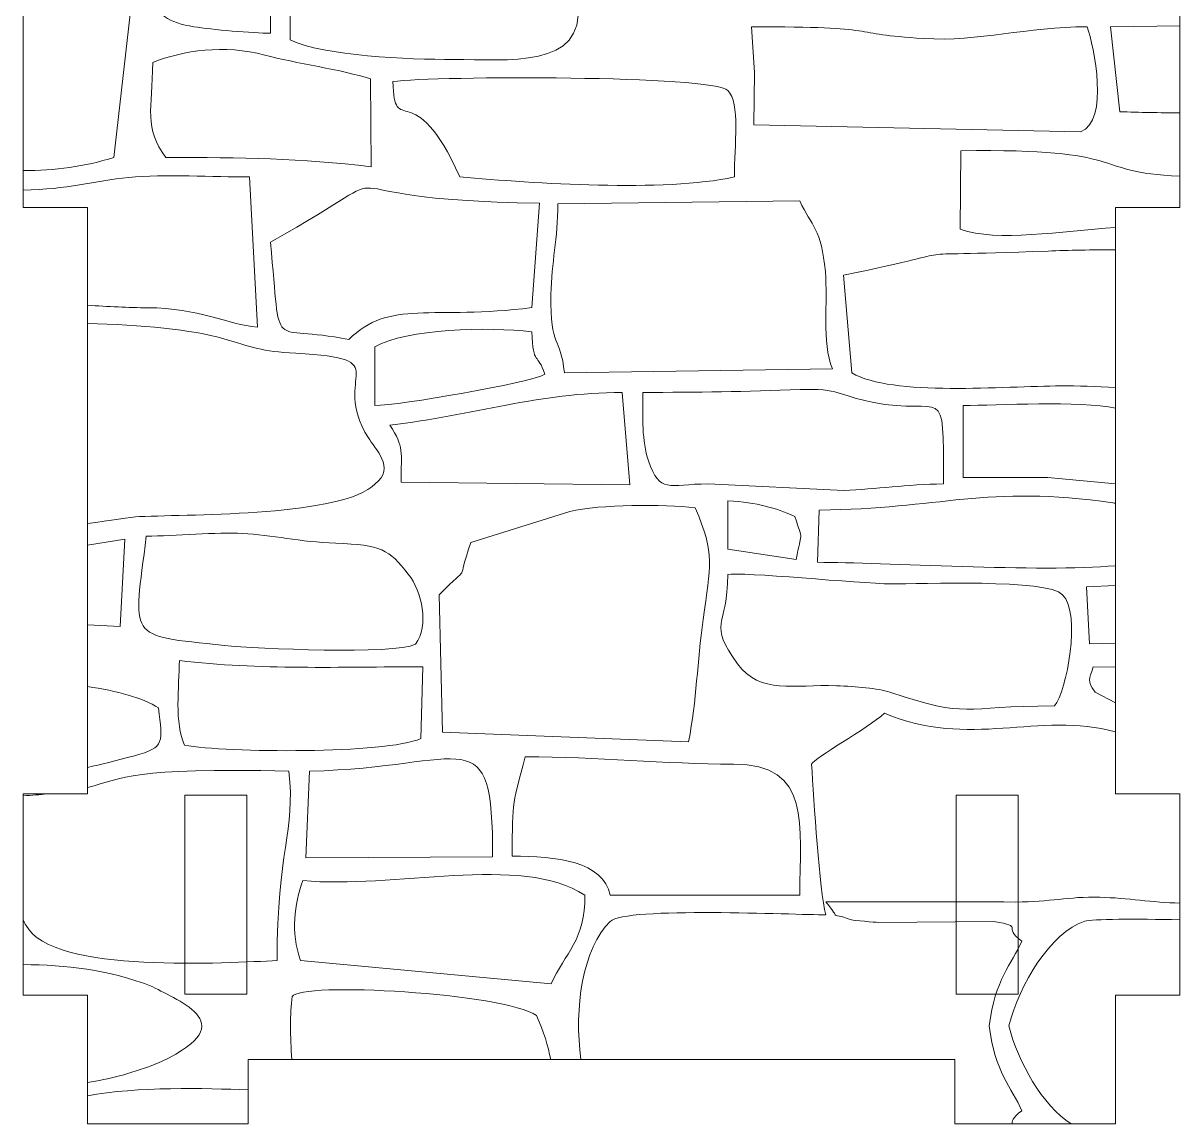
# Model space of a CAD drawing. Header units: millimetres. Extents: x 165 to 617, y -170 to 72.
# Drawn here: x 224.1 to 278.1, y -70 to -18.6 of the extents above; entities that cross this region are included whole.
import ezdxf

# ---------------------------------------------------------------- set-up
doc = ezdxf.new("R2010")
doc.units = ezdxf.units.MM
doc.header["$MEASUREMENT"] = 0
doc.layers.add('layer 1', color=7, linetype='Continuous')

msp = doc.modelspace()

# ---------------------------------------------------------------- linework, layer by layer
at = {"layer": 'layer 1', "color": 250, "lineweight": 9}
msp.add_open_spline([(227.0643, 24.9826), (227.0643, 24.9826), (227.0643, 17.9832), (227.0643, 17.9832), (227.0643, 17.9832), (227.0643, 17.9832), (224.0643, 17.9832), (224.0643, 17.9832), (224.0643, 17.9832), (224.0643, 17.9832), (224.0643, 8.5833), (224.0643, 8.5833), (224.0643, 8.5833), (224.0643, 8.5833), (227.0643, 8.5833), (227.0643, 8.5833), (227.0643, 8.5833), (227.0643, 8.5833), (227.0643, -17.8174), (227.0643, -17.8174), (227.0643, -17.8174), (227.0643, -17.8174), (224.0643, -17.8174), (224.0643, -17.8174), (224.0643, -17.8174), (224.0643, -17.8174), (224.0643, -27.2173), (224.0643, -27.2173), (224.0643, -27.2173), (224.0643, -27.2173), (227.0643, -27.2173), (227.0643, -27.2173), (227.0643, -27.2173), (227.0643, -27.2173), (227.0643, -54.6062), (227.0643, -54.6062), (227.0643, -54.6062), (227.0643, -54.6062), (224.0643, -54.6062), (224.0643, -54.6062), (224.0643, -54.6062), (224.0643, -54.6062), (224.0643, -64.0061), (224.0643, -64.0061), (224.0643, -64.0061), (224.0643, -64.0061), (227.0643, -64.0061), (227.0643, -64.0061), (227.0643, -64.0061), (227.0643, -64.0061), (227.0643, -70.0174), (227.0643, -70.0174), (227.0643, -70.0174), (227.0643, -70.0174), (234.5643, -70.0174), (234.5643, -70.0174), (234.5643, -70.0174), (234.5643, -70.0174), (234.5643, -67.0174), (234.5643, -67.0174), (234.5643, -67.0174), (234.5643, -67.0174), (267.5643, -67.0174), (267.5643, -67.0174), (267.5643, -67.0174), (267.5643, -67.0174), (267.5643, -70.0174), (267.5643, -70.0174), (267.5643, -70.0174), (267.5643, -70.0174), (275.0643, -70.0174), (275.0643, -70.0174), (275.0643, -70.0174), (275.0643, -70.0174), (275.0643, -64.0061), (275.0643, -64.0061), (275.0643, -64.0061), (275.0643, -64.0061), (278.0643, -64.0061), (278.0643, -64.0061), (278.0643, -64.0061), (278.0643, -64.0061), (278.0643, -54.6062), (278.0643, -54.6062), (278.0643, -54.6062), (278.0643, -54.6062), (275.0643, -54.6062), (275.0643, -54.6062), (275.0643, -54.6062), (275.0643, -54.6062), (275.0643, -27.2173), (275.0643, -27.2173), (275.0643, -27.2173), (275.0643, -27.2173), (278.0643, -27.2173), (278.0643, -27.2173), (278.0643, -27.2173), (278.0643, -27.2173), (278.0643, -17.8174), (278.0643, -17.8174), (278.0643, -17.8174), (278.0643, -17.8174), (275.0643, -17.8174), (275.0643, -17.8174), (275.0643, -17.8174), (275.0643, -17.8174), (275.0643, 8.5833), (275.0643, 8.5833), (275.0643, 8.5833), (275.0643, 8.5833), (278.0643, 8.5833), (278.0643, 8.5833), (278.0643, 8.5833), (278.0643, 8.5833), (278.0643, 17.9832), (278.0643, 17.9832), (278.0643, 17.9832), (278.0643, 17.9832), (275.0643, 17.9832), (275.0643, 17.9832), (275.0643, 17.9832), (275.0643, 17.9832), (275.0643, 24.9826), (275.0643, 24.9826), (275.0643, 24.9826), (275.0643, 24.9826), (272.0642, 24.9826), (272.0642, 24.9826), (272.0642, 24.9826), (272.0642, 24.9826), (272.0642, 17.9826), (272.0642, 17.9826), (272.0642, 17.9826), (272.0642, 17.9826), (266.0642, 17.9826), (266.0642, 17.9826), (266.0642, 17.9826), (266.0642, 17.9826), (266.0642, 24.9826), (266.0642, 24.9826), (266.0642, 24.9826), (266.0642, 24.9826), (260.0642, 24.9826), (260.0642, 24.9826), (260.0642, 24.9826), (260.0642, 24.9826), (260.0642, 17.9826), (260.0642, 17.9826), (260.0642, 17.9826), (260.0642, 17.9826), (254.0642, 17.9826), (254.0642, 17.9826), (254.0642, 17.9826), (254.0642, 17.9826), (254.0642, 24.9826), (254.0642, 24.9826), (254.0642, 24.9826), (254.0642, 24.9826), (248.0642, 24.9826), (248.0642, 24.9826), (248.0642, 24.9826), (248.0642, 24.9826), (248.0642, 17.9826), (248.0642, 17.9826), (248.0642, 17.9826), (248.0642, 17.9826), (242.0642, 17.9826), (242.0642, 17.9826), (242.0642, 17.9826), (242.0642, 17.9826), (242.0642, 24.9826), (242.0642, 24.9826), (242.0642, 24.9826), (242.0642, 24.9826), (236.0642, 24.9826), (236.0642, 24.9826), (236.0642, 24.9826), (236.0642, 24.9826), (236.0642, 17.9826), (236.0642, 17.9826), (236.0642, 17.9826), (236.0642, 17.9826), (230.0642, 17.9826), (230.0642, 17.9826), (230.0642, 17.9826), (230.0642, 17.9826), (230.0642, 24.9826), (230.0642, 24.9826), (230.0642, 24.9826), (230.0642, 24.9826), (227.0643, 24.9826), (227.0643, 24.9826)], degree=3, knots=[0, 0, 0, 0, 0.0204082, 0.0204082, 0.0204082, 0.0204082, 0.0408163, 0.0408163, 0.0408163, 0.0408163, 0.0612245, 0.0612245, 0.0612245, 0.0612245, 0.0816327, 0.0816327, 0.0816327, 0.0816327, 0.1020408, 0.1020408, 0.1020408, 0.1020408, 0.122449, 0.122449, 0.122449, 0.122449, 0.1428571, 0.1428571, 0.1428571, 0.1428571, 0.1632653, 0.1632653, 0.1632653, 0.1632653, 0.1836735, 0.1836735, 0.1836735, 0.1836735, 0.2040816, 0.2040816, 0.2040816, 0.2040816, 0.2244898, 0.2244898, 0.2244898, 0.2244898, 0.244898, 0.244898, 0.244898, 0.244898, 0.2653061, 0.2653061, 0.2653061, 0.2653061, 0.2857143, 0.2857143, 0.2857143, 0.2857143, 0.3061224, 0.3061224, 0.3061224, 0.3061224, 0.3265306, 0.3265306, 0.3265306, 0.3265306, 0.3469388, 0.3469388, 0.3469388, 0.3469388, 0.3673469, 0.3673469, 0.3673469, 0.3673469, 0.3877551, 0.3877551, 0.3877551, 0.3877551, 0.4081633, 0.4081633, 0.4081633, 0.4081633, 0.4285714, 0.4285714, 0.4285714, 0.4285714, 0.4489796, 0.4489796, 0.4489796, 0.4489796, 0.4693878, 0.4693878, 0.4693878, 0.4693878, 0.4897959, 0.4897959, 0.4897959, 0.4897959, 0.5102041, 0.5102041, 0.5102041, 0.5102041, 0.5306122, 0.5306122, 0.5306122, 0.5306122, 0.5510204, 0.5510204, 0.5510204, 0.5510204, 0.5714286, 0.5714286, 0.5714286, 0.5714286, 0.5918367, 0.5918367, 0.5918367, 0.5918367, 0.6122449, 0.6122449, 0.6122449, 0.6122449, 0.6326531, 0.6326531, 0.6326531, 0.6326531, 0.6530612, 0.6530612, 0.6530612, 0.6530612, 0.6734694, 0.6734694, 0.6734694, 0.6734694, 0.6938776, 0.6938776, 0.6938776, 0.6938776, 0.7142857, 0.7142857, 0.7142857, 0.7142857, 0.7346939, 0.7346939, 0.7346939, 0.7346939, 0.755102, 0.755102, 0.755102, 0.755102, 0.7755102, 0.7755102, 0.7755102, 0.7755102, 0.7959184, 0.7959184, 0.7959184, 0.7959184, 0.8163265, 0.8163265, 0.8163265, 0.8163265, 0.8367347, 0.8367347, 0.8367347, 0.8367347, 0.8571429, 0.8571429, 0.8571429, 0.8571429, 0.877551, 0.877551, 0.877551, 0.877551, 0.8979592, 0.8979592, 0.8979592, 0.8979592, 0.9183673, 0.9183673, 0.9183673, 0.9183673, 0.9387755, 0.9387755, 0.9387755, 0.9387755, 0.9591837, 0.9591837, 0.9591837, 0.9591837, 1, 1, 1, 1], dxfattribs=at)
at = {"layer": 'layer 1', "color": 177, "lineweight": 9}
for points, knots in [([(236.5238, -16.3319), (236.5238, -16.3319), (236.5238, -19.3837), (236.5238, -19.3837), (236.5238, -19.3837), (238.1302, -20.143), (242.0319, -20.2984), (244.1517, -20.2992), (244.1517, -20.2992), (246.6419, -20.2999), (250.3138, -20.7422), (249.951, -17.716), (249.951, -17.716), (249.3018, -12.3051), (237.6979, -16.1222), (236.5238, -16.3319)], [0, 0, 0, 0, 0.2, 0.2, 0.2, 0.2, 0.4, 0.4, 0.4, 0.4, 0.6, 0.6, 0.6, 0.6, 1, 1, 1, 1]), ([(230.1217, -16.9821), (230.1184, -18.2568), (230.927, -18.5918), (232.0373, -18.7705), (232.0373, -18.7705), (232.8504, -18.9013), (234.7855, -19.0742), (235.6118, -19.0785), (235.6118, -19.0785), (235.6118, -19.0785), (235.6118, -16.6355), (235.6118, -16.6355), (235.6118, -16.6355), (235.6118, -16.6355), (230.1217, -16.9821), (230.1217, -16.9821)], [0, 0, 0, 0, 0.2, 0.2, 0.2, 0.2, 0.4, 0.4, 0.4, 0.4, 0.6, 0.6, 0.6, 0.6, 1, 1, 1, 1]), ([(224.0643, -25.4875), (225.527, -25.486), (226.9693, -25.3091), (228.2913, -24.8742), (228.2913, -24.8742), (228.2913, -24.8742), (229.2059, -16.9404), (229.2059, -16.9404), (229.2059, -16.9404), (228.554, -16.9404), (227.8296, -16.9009), (227.0643, -16.8398), (227.0643, -16.8398), (227.0643, -16.8398), (227.0643, -17.8174), (227.0643, -17.8174), (227.0643, -17.8174), (227.0643, -17.8174), (224.0643, -17.8174), (224.0643, -17.8174), (224.0643, -17.8174), (224.0643, -17.8174), (224.0643, -25.4875), (224.0643, -25.4875)], [0, 0, 0, 0, 0.1428571, 0.1428571, 0.1428571, 0.1428571, 0.2857143, 0.2857143, 0.2857143, 0.2857143, 0.4285714, 0.4285714, 0.4285714, 0.4285714, 0.5714286, 0.5714286, 0.5714286, 0.5714286, 0.7142857, 0.7142857, 0.7142857, 0.7142857, 1, 1, 1, 1]), ([(258.2076, -20.9054), (258.2076, -20.9054), (258.1811, -23.3491), (258.1811, -23.3491), (258.1811, -23.3491), (258.1811, -23.3491), (273.433, -23.6821), (273.433, -23.6821), (273.433, -23.6821), (274.7884, -23.1597), (274.0473, -19.6971), (273.7403, -18.7705), (273.7403, -18.7705), (270.9008, -18.7705), (268.724, -19.4828), (266.0892, -19.3213), (266.0892, -19.3213), (262.4717, -19.1002), (264.3322, -18.7705), (258.0722, -18.7705), (258.0722, -18.7705), (258.0722, -18.7705), (258.2076, -20.9054), (258.2076, -20.9054)], [0, 0, 0, 0, 0.1428571, 0.1428571, 0.1428571, 0.1428571, 0.2857143, 0.2857143, 0.2857143, 0.2857143, 0.4285714, 0.4285714, 0.4285714, 0.4285714, 0.5714286, 0.5714286, 0.5714286, 0.5714286, 0.7142857, 0.7142857, 0.7142857, 0.7142857, 1, 1, 1, 1]), ([(278.0643, -18.7357), (278.0643, -18.7357), (274.8305, -18.7828), (274.8305, -18.7828), (274.8305, -18.7828), (274.8305, -18.7828), (275.2624, -22.7389), (275.2624, -22.7389), (275.2624, -22.7389), (276.1836, -22.7707), (277.1266, -22.7948), (278.0643, -22.7872), (278.0643, -22.7872), (278.0643, -22.7872), (278.0643, -18.7357), (278.0643, -18.7357)], [0, 0, 0, 0, 0.2, 0.2, 0.2, 0.2, 0.4, 0.4, 0.4, 0.4, 0.6, 0.6, 0.6, 0.6, 1, 1, 1, 1]), ([(230.1184, -20.4403), (230.0864, -22.634), (229.688, -23.512), (230.7285, -24.8742), (230.7285, -24.8742), (234.2963, -24.8742), (237.0011, -24.9268), (240.318, -25.31), (240.318, -25.31), (240.318, -25.31), (240.2835, -21.2121), (240.2835, -21.2121), (240.2835, -21.2121), (238.9787, -20.7771), (236.7483, -20.4742), (235.3403, -20.0956), (235.3403, -20.0956), (233.4624, -19.5905), (231.5262, -19.8761), (230.1184, -20.4403)], [0, 0, 0, 0, 0.1666667, 0.1666667, 0.1666667, 0.1666667, 0.3333333, 0.3333333, 0.3333333, 0.3333333, 0.5, 0.5, 0.5, 0.5, 0.6666667, 0.6666667, 0.6666667, 0.6666667, 1, 1, 1, 1]), ([(244.4561, -25.7893), (247.9224, -26.0858), (253.9579, -26.5042), (257.2688, -25.7893), (257.2688, -25.7893), (257.2688, -24.3154), (257.5416, -22.3173), (256.9636, -21.7492), (256.9636, -21.7492), (256.2705, -21.037), (243.3011, -21.0585), (241.3304, -21.331), (241.3304, -21.331), (241.3813, -24.0607), (242.2705, -20.9282), (244.4561, -25.7893)], [0, 0, 0, 0, 0.2, 0.2, 0.2, 0.2, 0.4, 0.4, 0.4, 0.4, 0.6, 0.6, 0.6, 0.6, 1, 1, 1, 1]), ([(235.6085, -28.8365), (236.152, -34.2913), (235.4482, -32.5872), (239.2709, -33.3852), (239.2709, -33.3852), (241.1287, -31.4866), (243.1692, -32.4819), (247.8128, -31.8898), (247.8128, -31.8898), (247.8128, -31.8898), (248.1763, -27.0103), (248.1763, -27.0103), (248.1763, -27.0103), (236.4694, -26.8739), (243.0292, -24.6685), (235.6085, -28.8365)], [0, 0, 0, 0, 0.2, 0.2, 0.2, 0.2, 0.4, 0.4, 0.4, 0.4, 0.6, 0.6, 0.6, 0.6, 1, 1, 1, 1]), ([(267.8103, -28.2319), (269.5493, -28.8458), (272.5263, -28.3045), (275.0643, -28.1527), (275.0643, -28.1527), (275.0643, -28.1527), (275.0643, -27.2173), (275.0643, -27.2173), (275.0643, -27.2173), (275.0643, -27.2173), (278.0643, -27.2173), (278.0643, -27.2173), (278.0643, -27.2173), (278.0643, -27.2173), (278.0643, -25.7563), (278.0643, -25.7563), (278.0643, -25.7563), (273.7142, -25.5581), (275.9053, -24.4466), (267.843, -24.5661), (267.843, -24.5661), (267.843, -24.5661), (267.8103, -28.2319), (267.8103, -28.2319)], [0, 0, 0, 0, 0.1428571, 0.1428571, 0.1428571, 0.1428571, 0.2857143, 0.2857143, 0.2857143, 0.2857143, 0.4285714, 0.4285714, 0.4285714, 0.4285714, 0.5714286, 0.5714286, 0.5714286, 0.5714286, 0.7142857, 0.7142857, 0.7142857, 0.7142857, 1, 1, 1, 1]), ([(227.0643, -31.7807), (228.0292, -31.8431), (228.9766, -31.8954), (229.8829, -31.8969), (229.8829, -31.8969), (232.2394, -31.9006), (233.6227, -32.692), (235.0019, -32.8033), (235.0019, -32.8033), (235.0019, -32.8033), (234.637, -25.7885), (234.637, -25.7885), (234.637, -25.7885), (232.9852, -25.7864), (230.6319, -25.6509), (228.9995, -25.8092), (228.9995, -25.8092), (227.3581, -25.9678), (226.144, -26.3776), (224.0643, -26.3974), (224.0643, -26.3974), (224.0643, -26.3974), (224.0643, -27.2173), (224.0643, -27.2173), (224.0643, -27.2173), (224.0643, -27.2173), (227.0643, -27.2173), (227.0643, -27.2173), (227.0643, -27.2173), (227.0643, -27.2173), (227.0643, -31.7807), (227.0643, -31.7807)], [0, 0, 0, 0, 0.1111111, 0.1111111, 0.1111111, 0.1111111, 0.2222222, 0.2222222, 0.2222222, 0.2222222, 0.3333333, 0.3333333, 0.3333333, 0.3333333, 0.4444444, 0.4444444, 0.4444444, 0.4444444, 0.5555556, 0.5555556, 0.5555556, 0.5555556, 0.6666667, 0.6666667, 0.6666667, 0.6666667, 0.7777778, 0.7777778, 0.7777778, 0.7777778, 1, 1, 1, 1]), ([(249.0309, -27.0419), (249.0261, -28.6891), (248.7297, -29.7487), (248.7065, -31.284), (248.7065, -31.284), (248.6681, -33.8489), (249.1433, -33.1712), (249.3363, -34.9402), (249.3363, -34.9402), (249.3363, -34.9402), (261.8468, -34.7542), (261.8468, -34.7542), (261.8468, -34.7542), (261.3306, -33.4941), (261.6439, -31.6329), (261.5141, -30.2105), (261.5141, -30.2105), (261.3315, -28.2074), (260.878, -28.1036), (260.3175, -26.9004), (260.3175, -26.9004), (260.3175, -26.9004), (249.0309, -27.0419), (249.0309, -27.0419)], [0, 0, 0, 0, 0.1428571, 0.1428571, 0.1428571, 0.1428571, 0.2857143, 0.2857143, 0.2857143, 0.2857143, 0.4285714, 0.4285714, 0.4285714, 0.4285714, 0.5714286, 0.5714286, 0.5714286, 0.5714286, 0.7142857, 0.7142857, 0.7142857, 0.7142857, 1, 1, 1, 1]), ([(275.0643, -29.1938), (273.9767, -29.1884), (272.8661, -29.209), (271.9084, -29.247), (271.9084, -29.247), (263.8532, -29.5682), (269.1724, -29.0123), (262.3651, -30.3685), (262.3651, -30.3685), (262.3651, -30.3685), (262.756, -34.9402), (262.756, -34.9402), (262.756, -34.9402), (264.6136, -36.0469), (269.878, -35.5565), (272.5187, -35.5468), (272.5187, -35.5468), (273.2929, -35.5441), (274.1582, -35.5731), (275.0643, -35.6246), (275.0643, -35.6246), (275.0643, -35.6246), (275.0643, -29.1938), (275.0643, -29.1938)], [0, 0, 0, 0, 0.1428571, 0.1428571, 0.1428571, 0.1428571, 0.2857143, 0.2857143, 0.2857143, 0.2857143, 0.4285714, 0.4285714, 0.4285714, 0.4285714, 0.5714286, 0.5714286, 0.5714286, 0.5714286, 0.7142857, 0.7142857, 0.7142857, 0.7142857, 1, 1, 1, 1]), ([(227.0643, -41.9744), (228.155, -41.8439), (229.0519, -41.6737), (229.5032, -41.6533), (229.5032, -41.6533), (232.0964, -41.5366), (239.01, -41.6336), (240.4925, -40.1256), (240.4925, -40.1256), (241.4724, -39.3952), (240.4688, -38.4376), (240.1809, -37.9775), (240.1809, -37.9775), (238.3164, -34.9973), (241.659, -34.2938), (236.7921, -34.0221), (236.7921, -34.0221), (235.1655, -33.931), (234.7747, -33.7393), (233.3887, -33.3337), (233.3887, -33.3337), (231.969, -32.9181), (229.5597, -32.6906), (227.0643, -32.6346), (227.0643, -32.6346), (227.0643, -32.6346), (227.0643, -41.9744), (227.0643, -41.9744)], [0, 0, 0, 0, 0.125, 0.125, 0.125, 0.125, 0.25, 0.25, 0.25, 0.25, 0.375, 0.375, 0.375, 0.375, 0.5, 0.5, 0.5, 0.5, 0.625, 0.625, 0.625, 0.625, 0.75, 0.75, 0.75, 0.75, 1, 1, 1, 1]), ([(240.4893, -33.7185), (240.4893, -33.7185), (240.4893, -36.4651), (240.4893, -36.4651), (240.4893, -36.4651), (241.5773, -36.4651), (247.7227, -35.4089), (248.4231, -35.0068), (248.4231, -35.0068), (248.0802, -33.9436), (247.8776, -34.6612), (247.8113, -33.0268), (247.8113, -33.0268), (245.791, -32.7691), (241.9374, -32.8762), (240.4893, -33.7185)], [0, 0, 0, 0, 0.2, 0.2, 0.2, 0.2, 0.4, 0.4, 0.4, 0.4, 0.6, 0.6, 0.6, 0.6, 1, 1, 1, 1]), ([(256.0471, -40.1256), (256.0471, -40.1256), (262.3759, -40.4349), (262.3759, -40.4349), (262.3759, -40.4349), (263.8971, -40.3675), (265.3071, -40.1495), (267.0297, -40.124), (267.0297, -40.124), (267.0297, -35.1404), (267.1192, -37.0012), (263.6938, -36.3066), (263.6938, -36.3066), (262.1259, -35.989), (262.1569, -35.6516), (260.3332, -35.7198), (260.3332, -35.7198), (257.8327, -35.8127), (255.5002, -35.8519), (252.9952, -35.8519), (252.9952, -35.8519), (252.9952, -37.0148), (252.9358, -38.108), (253.2568, -39.0408), (253.2568, -39.0408), (253.8001, -40.6183), (254.1679, -40.1256), (256.0471, -40.1256)], [0, 0, 0, 0, 0.125, 0.125, 0.125, 0.125, 0.25, 0.25, 0.25, 0.25, 0.375, 0.375, 0.375, 0.375, 0.5, 0.5, 0.5, 0.5, 0.625, 0.625, 0.625, 0.625, 0.75, 0.75, 0.75, 0.75, 1, 1, 1, 1]), ([(241.1859, -37.3788), (241.8694, -38.4247), (241.7058, -38.6033), (241.7109, -40.0402), (241.7109, -40.0402), (241.7109, -40.0402), (252.3882, -40.1655), (252.3882, -40.1655), (252.3882, -40.1655), (252.3882, -40.1655), (252.0225, -35.8566), (252.0225, -35.8566), (252.0225, -35.8566), (248.119, -35.8519), (245.0971, -36.9234), (241.1859, -37.3788)], [0, 0, 0, 0, 0.2, 0.2, 0.2, 0.2, 0.4, 0.4, 0.4, 0.4, 0.6, 0.6, 0.6, 0.6, 1, 1, 1, 1]), ([(267.9418, -39.8206), (267.9418, -39.8206), (269.7733, -39.8186), (269.7733, -39.8186), (269.7733, -39.8186), (269.7733, -39.8186), (271.9062, -39.8206), (271.9062, -39.8206), (271.9062, -39.8206), (271.9062, -39.8206), (275.0643, -40.1197), (275.0643, -40.1197), (275.0643, -40.1197), (275.0643, -40.1197), (275.0643, -36.5917), (275.0643, -36.5917), (275.0643, -36.5917), (273.3888, -36.2179), (269.545, -36.4623), (267.9418, -36.4623), (267.9418, -36.4623), (267.9418, -36.4623), (267.9418, -39.8206), (267.9418, -39.8206)], [0, 0, 0, 0, 0.1428571, 0.1428571, 0.1428571, 0.1428571, 0.2857143, 0.2857143, 0.2857143, 0.2857143, 0.4285714, 0.4285714, 0.4285714, 0.4285714, 0.5714286, 0.5714286, 0.5714286, 0.5714286, 0.7142857, 0.7142857, 0.7142857, 0.7142857, 1, 1, 1, 1]), ([(261.2312, -41.3442), (261.2312, -41.3442), (261.1428, -43.787), (261.1428, -43.787), (261.1428, -43.787), (264.1509, -43.786), (271.5633, -44.2658), (275.0643, -43.9462), (275.0643, -43.9462), (275.0643, -43.9462), (275.0643, -41.0293), (275.0643, -41.0293), (275.0643, -41.0293), (275.022, -41.0212), (274.9785, -41.0139), (274.9335, -41.0074), (274.9335, -41.0074), (269.0416, -40.151), (266.8376, -41.3064), (261.2312, -41.3442)], [0, 0, 0, 0, 0.1666667, 0.1666667, 0.1666667, 0.1666667, 0.3333333, 0.3333333, 0.3333333, 0.3333333, 0.5, 0.5, 0.5, 0.5, 0.6666667, 0.6666667, 0.6666667, 0.6666667, 1, 1, 1, 1]), ([(256.9608, -43.1759), (256.9608, -43.1759), (260.1473, -43.6573), (260.1473, -43.6573), (260.1473, -43.6573), (260.3952, -42.2874), (260.4986, -42.8894), (260.0894, -41.6491), (260.0894, -41.6491), (259.1353, -41.2226), (258.3831, -41.0158), (256.9622, -40.9084), (256.9622, -40.9084), (256.9622, -40.9084), (256.9608, -43.1759), (256.9608, -43.1759)], [0, 0, 0, 0, 0.2, 0.2, 0.2, 0.2, 0.4, 0.4, 0.4, 0.4, 0.6, 0.6, 0.6, 0.6, 1, 1, 1, 1]), ([(244.9684, -42.8553), (244.2258, -44.9721), (245.0546, -43.7083), (243.4916, -45.3094), (243.4916, -45.3094), (243.4916, -45.3094), (243.6355, -51.7157), (243.6355, -51.7157), (243.6355, -51.7157), (243.6355, -51.7157), (255.1295, -52.1692), (255.1295, -52.1692), (255.1295, -52.1692), (255.5074, -50.2059), (255.5323, -48.4624), (255.8043, -46.4602), (255.8043, -46.4602), (256.1526, -43.8925), (256.3871, -43.4658), (255.4372, -41.2365), (255.4372, -41.2365), (253.9662, -41.0812), (250.9874, -41.0665), (249.5878, -41.4159), (249.5878, -41.4159), (249.5878, -41.4159), (244.9684, -42.8553), (244.9684, -42.8553)], [0, 0, 0, 0, 0.125, 0.125, 0.125, 0.125, 0.25, 0.25, 0.25, 0.25, 0.375, 0.375, 0.375, 0.375, 0.5, 0.5, 0.5, 0.5, 0.625, 0.625, 0.625, 0.625, 0.75, 0.75, 0.75, 0.75, 1, 1, 1, 1]), ([(242.3741, -47.6115), (243.0525, -46.7531), (242.6631, -45.1357), (242.0463, -44.3406), (242.0463, -44.3406), (241.1356, -43.1662), (240.7702, -42.9778), (238.6573, -42.8977), (238.6573, -42.8977), (236.9863, -42.8348), (235.6926, -42.5141), (234.2875, -42.4352), (234.2875, -42.4352), (233.1545, -42.3711), (231.1366, -42.5628), (229.8133, -42.5628), (229.8133, -42.5628), (229.234, -47.4027), (228.7815, -47.1908), (233.4617, -47.6666), (233.4617, -47.6666), (234.9525, -47.8184), (241.4, -48.1148), (242.3741, -47.6115)], [0, 0, 0, 0, 0.1428571, 0.1428571, 0.1428571, 0.1428571, 0.2857143, 0.2857143, 0.2857143, 0.2857143, 0.4285714, 0.4285714, 0.4285714, 0.4285714, 0.5714286, 0.5714286, 0.5714286, 0.5714286, 0.7142857, 0.7142857, 0.7142857, 0.7142857, 1, 1, 1, 1]), ([(227.0643, -46.7138), (227.0643, -46.7138), (228.5931, -46.7898), (228.5931, -46.7898), (228.5931, -46.7898), (228.5931, -46.7898), (228.8064, -42.7137), (228.8064, -42.7137), (228.8064, -42.7137), (228.8064, -42.7137), (227.0643, -42.9876), (227.0643, -42.9876), (227.0643, -42.9876), (227.0643, -42.9876), (227.0643, -46.7138), (227.0643, -46.7138)], [0, 0, 0, 0, 0.2, 0.2, 0.2, 0.2, 0.4, 0.4, 0.4, 0.4, 0.6, 0.6, 0.6, 0.6, 1, 1, 1, 1]), ([(272.215, -50.4966), (272.7697, -49.8211), (273.4776, -46.1813), (272.5918, -45.3029), (272.5918, -45.3029), (271.9204, -44.5493), (265.8914, -44.801), (264.5754, -44.7931), (264.5754, -44.7931), (263.1153, -44.7846), (257.5375, -44.2153), (256.9608, -44.3583), (256.9608, -44.3583), (256.9554, -46.8438), (255.996, -46.6002), (257.4157, -48.5291), (257.4157, -48.5291), (258.4818, -49.9782), (260.046, -49.4803), (262.0323, -49.5549), (262.0323, -49.5549), (262.9686, -49.5901), (263.9431, -49.6621), (264.5274, -49.8556), (264.5274, -49.8556), (268.3196, -51.1127), (267.7314, -50.4966), (272.215, -50.4966)], [0, 0, 0, 0, 0.125, 0.125, 0.125, 0.125, 0.25, 0.25, 0.25, 0.25, 0.375, 0.375, 0.375, 0.375, 0.5, 0.5, 0.5, 0.5, 0.625, 0.625, 0.625, 0.625, 0.75, 0.75, 0.75, 0.75, 1, 1, 1, 1]), ([(273.8437, -47.5884), (273.8437, -47.5884), (275.0643, -47.5709), (275.0643, -47.5709), (275.0643, -47.5709), (275.0643, -47.5709), (275.0643, -44.8646), (275.0643, -44.8646), (275.0643, -44.8646), (275.0643, -44.8646), (273.7126, -44.9372), (273.7126, -44.9372), (273.7126, -44.9372), (273.7126, -44.9372), (273.8437, -47.5884), (273.8437, -47.5884)], [0, 0, 0, 0, 0.2, 0.2, 0.2, 0.2, 0.4, 0.4, 0.4, 0.4, 0.6, 0.6, 0.6, 0.6, 1, 1, 1, 1]), ([(231.5968, -52.3268), (233.5118, -52.6832), (241.0145, -52.7483), (242.6273, -52.0216), (242.6273, -52.0216), (242.6273, -52.0216), (242.7287, -48.666), (242.7287, -48.666), (242.7287, -48.666), (238.863, -48.6631), (235.0891, -48.8317), (231.3621, -48.372), (231.3621, -48.372), (231.3336, -49.6144), (231.129, -51.31), (231.5968, -52.3268)], [0, 0, 0, 0, 0.2, 0.2, 0.2, 0.2, 0.4, 0.4, 0.4, 0.4, 0.6, 0.6, 0.6, 0.6, 1, 1, 1, 1]), ([(275.0643, -48.6893), (275.0643, -48.6893), (274.0173, -48.6631), (274.0173, -48.6631), (274.0173, -48.6631), (273.8402, -49.3272), (273.7036, -49.2494), (274.1032, -49.8491), (274.1032, -49.8491), (274.1032, -49.8491), (275.0643, -50.3566), (275.0643, -50.3566), (275.0643, -50.3566), (275.0643, -50.3566), (275.0643, -48.6893), (275.0643, -48.6893)], [0, 0, 0, 0, 0.2, 0.2, 0.2, 0.2, 0.4, 0.4, 0.4, 0.4, 0.6, 0.6, 0.6, 0.6, 1, 1, 1, 1]), ([(227.0643, -53.3643), (227.6788, -53.2307), (228.3981, -53.0549), (229.2597, -52.8261), (229.2597, -52.8261), (230.7292, -52.4359), (230.5562, -52.1917), (230.3829, -50.5888), (230.3829, -50.5888), (229.6339, -50.1091), (228.4461, -49.7948), (227.0643, -49.5912), (227.0643, -49.5912), (227.0643, -49.5912), (227.0643, -53.3643), (227.0643, -53.3643)], [0, 0, 0, 0, 0.2, 0.2, 0.2, 0.2, 0.4, 0.4, 0.4, 0.4, 0.6, 0.6, 0.6, 0.6, 1, 1, 1, 1]), ([(269.165, -65.4414), (269.4398, -63.2468), (270.1949, -62.5883), (270.69, -61.4758), (270.69, -61.4758), (269.7096, -60.7826), (270.8768, -60.814), (269.385, -60.5651), (269.385, -60.5651), (269.385, -60.5651), (263.9763, -60.6055), (263.9763, -60.6055), (263.9763, -60.6055), (263.866, -60.605), (262.8054, -60.5131), (262.7377, -60.489), (262.7377, -60.489), (261.5251, -60.0588), (262.3594, -60.6082), (261.5391, -59.6474), (261.5391, -59.6474), (264.4918, -59.6474), (267.4442, -59.6463), (270.397, -59.6539), (270.397, -59.6539), (272.0467, -59.6583), (272.8174, -59.3934), (274.3283, -59.4316), (274.3283, -59.4316), (275.6158, -59.4641), (276.7948, -59.6816), (278.0643, -59.7034), (278.0643, -59.7034), (278.0643, -59.7034), (278.0643, -54.6062), (278.0643, -54.6062), (278.0643, -54.6062), (278.0643, -54.6062), (275.0643, -54.6062), (275.0643, -54.6062), (275.0643, -54.6062), (275.0643, -54.6062), (275.0643, -51.7046), (275.0643, -51.7046), (275.0643, -51.7046), (271.487, -50.7291), (268.2029, -52.5186), (264.2829, -50.8396), (264.2829, -50.8396), (263.4571, -51.5569), (260.9922, -52.9399), (260.8708, -53.2181), (260.8708, -53.2181), (260.9702, -54.9229), (261.2397, -59.1027), (261.5361, -60.2541), (261.5361, -60.2541), (260.0713, -60.2541), (252.1858, -59.8679), (251.4702, -60.5593), (251.4702, -60.5593), (250.1949, -61.7913), (249.7646, -64.6287), (250.1066, -67.0174), (250.1066, -67.0174), (250.1066, -67.0174), (267.5643, -67.0174), (267.5643, -67.0174), (267.5643, -67.0174), (267.5643, -67.0174), (267.5643, -70.0174), (267.5643, -70.0174), (267.5643, -70.0174), (267.5643, -70.0174), (270.2308, -70.0174), (270.2308, -70.0174), (270.2308, -70.0174), (270.244, -69.9074), (270.2164, -69.7417), (270.69, -69.4068), (270.69, -69.4068), (270.1949, -68.2943), (269.4398, -67.6358), (269.165, -65.4414)], [0, 0, 0, 0, 0.0454545, 0.0454545, 0.0454545, 0.0454545, 0.0909091, 0.0909091, 0.0909091, 0.0909091, 0.1363636, 0.1363636, 0.1363636, 0.1363636, 0.1818182, 0.1818182, 0.1818182, 0.1818182, 0.2272727, 0.2272727, 0.2272727, 0.2272727, 0.2727273, 0.2727273, 0.2727273, 0.2727273, 0.3181818, 0.3181818, 0.3181818, 0.3181818, 0.3636364, 0.3636364, 0.3636364, 0.3636364, 0.4090909, 0.4090909, 0.4090909, 0.4090909, 0.4545455, 0.4545455, 0.4545455, 0.4545455, 0.5, 0.5, 0.5, 0.5, 0.5454545, 0.5454545, 0.5454545, 0.5454545, 0.5909091, 0.5909091, 0.5909091, 0.5909091, 0.6363636, 0.6363636, 0.6363636, 0.6363636, 0.6818182, 0.6818182, 0.6818182, 0.6818182, 0.7272727, 0.7272727, 0.7272727, 0.7272727, 0.7727273, 0.7727273, 0.7727273, 0.7727273, 0.8181818, 0.8181818, 0.8181818, 0.8181818, 0.8636364, 0.8636364, 0.8636364, 0.8636364, 0.9090909, 0.9090909, 0.9090909, 0.9090909, 1, 1, 1, 1]), ([(237.4388, -53.5437), (237.4388, -53.5437), (237.2583, -57.5911), (237.2583, -57.5911), (237.2583, -57.5911), (237.2583, -57.5911), (245.9833, -57.5442), (245.9833, -57.5442), (245.9833, -57.5442), (245.9819, -50.9491), (244.8683, -53.3694), (237.4388, -53.5437)], [0, 0, 0, 0, 0.25, 0.25, 0.25, 0.25, 0.5, 0.5, 0.5, 0.5, 1, 1, 1, 1]), ([(246.8949, -57.5122), (248.9382, -57.5122), (251.1575, -57.7455), (251.4716, -59.3422), (251.4716, -59.3422), (251.4716, -59.3422), (260.3191, -59.3422), (260.3191, -59.3422), (260.3191, -59.3422), (260.3191, -56.0628), (260.896, -53.2068), (257.2277, -53.2145), (257.2277, -53.2145), (254.0088, -53.2206), (250.8631, -52.8538), (247.5066, -52.8757), (247.5066, -52.8757), (246.938, -55.0277), (246.8949, -54.8178), (246.8949, -57.5122)], [0, 0, 0, 0, 0.1666667, 0.1666667, 0.1666667, 0.1666667, 0.3333333, 0.3333333, 0.3333333, 0.3333333, 0.5, 0.5, 0.5, 0.5, 0.6666667, 0.6666667, 0.6666667, 0.6666667, 1, 1, 1, 1]), ([(224.0643, -60.4883), (224.1082, -60.577), (224.1539, -60.6655), (224.2018, -60.7536), (224.2018, -60.7536), (225.4479, -63.0485), (233.6956, -62.4759), (235.9169, -62.3927), (235.9169, -62.3927), (235.9169, -57.2624), (236.7792, -56.3743), (236.4747, -53.5452), (236.4747, -53.5452), (229.0185, -53.3587), (228.8058, -53.8791), (227.0643, -54.3028), (227.0643, -54.3028), (227.0643, -54.3028), (227.0643, -54.6062), (227.0643, -54.6062), (227.0643, -54.6062), (227.0643, -54.6062), (225.1752, -54.6062), (225.1752, -54.6062), (225.1752, -54.6062), (224.8489, -54.6384), (224.4814, -54.6673), (224.0643, -54.6921), (224.0643, -54.6921), (224.0643, -54.6921), (224.0643, -60.4883), (224.0643, -60.4883)], [0, 0, 0, 0, 0.1111111, 0.1111111, 0.1111111, 0.1111111, 0.2222222, 0.2222222, 0.2222222, 0.2222222, 0.3333333, 0.3333333, 0.3333333, 0.3333333, 0.4444444, 0.4444444, 0.4444444, 0.4444444, 0.5555556, 0.5555556, 0.5555556, 0.5555556, 0.6666667, 0.6666667, 0.6666667, 0.6666667, 0.7777778, 0.7777778, 0.7777778, 0.7777778, 1, 1, 1, 1]), ([(237.1233, -58.6492), (236.716, -59.8059), (236.5511, -61.0147), (237.0145, -62.3909), (237.0145, -62.3909), (237.0145, -62.3909), (248.7153, -63.4775), (248.7153, -63.4775), (248.7153, -63.4775), (249.3497, -62.0496), (250.3451, -61.3959), (250.2802, -59.3394), (250.2802, -59.3394), (247.36, -57.3784), (241.2526, -59.0681), (237.1233, -58.6492)], [0, 0, 0, 0, 0.2, 0.2, 0.2, 0.2, 0.4, 0.4, 0.4, 0.4, 0.6, 0.6, 0.6, 0.6, 1, 1, 1, 1]), ([(278.0643, -60.4814), (276.0197, -60.4477), (273.9698, -60.4386), (273.6236, -60.5536), (273.6236, -60.5536), (272.0133, -61.0877), (270.5827, -63.4842), (270.0768, -65.4414), (270.0768, -65.4414), (270.5146, -67.135), (271.6449, -69.1573), (272.9849, -70.0174), (272.9849, -70.0174), (272.9849, -70.0174), (275.0643, -70.0174), (275.0643, -70.0174), (275.0643, -70.0174), (275.0643, -70.0174), (275.0643, -64.0061), (275.0643, -64.0061), (275.0643, -64.0061), (275.0643, -64.0061), (278.0643, -64.0061), (278.0643, -64.0061), (278.0643, -64.0061), (278.0643, -64.0061), (278.0643, -60.4814), (278.0643, -60.4814)], [0, 0, 0, 0, 0.125, 0.125, 0.125, 0.125, 0.25, 0.25, 0.25, 0.25, 0.375, 0.375, 0.375, 0.375, 0.5, 0.5, 0.5, 0.5, 0.625, 0.625, 0.625, 0.625, 0.75, 0.75, 0.75, 0.75, 1, 1, 1, 1]), ([(230.1214, -63.6096), (227.9865, -62.7995), (226.0661, -62.5916), (224.0643, -62.577), (224.0643, -62.577), (224.0643, -62.577), (224.0643, -64.0061), (224.0643, -64.0061), (224.0643, -64.0061), (224.0643, -64.0061), (227.0643, -64.0061), (227.0643, -64.0061), (227.0643, -64.0061), (227.0643, -64.0061), (227.0643, -68.0841), (227.0643, -68.0841), (227.0643, -68.0841), (228.0546, -67.9287), (229.0616, -67.6751), (230.1214, -67.2729), (230.1214, -67.2729), (234.6121, -65.3664), (231.2757, -64.3007), (230.1214, -63.6096)], [0, 0, 0, 0, 0.1428571, 0.1428571, 0.1428571, 0.1428571, 0.2857143, 0.2857143, 0.2857143, 0.2857143, 0.4285714, 0.4285714, 0.4285714, 0.4285714, 0.5714286, 0.5714286, 0.5714286, 0.5714286, 0.7142857, 0.7142857, 0.7142857, 0.7142857, 1, 1, 1, 1]), ([(236.6045, -67.0174), (236.5321, -65.923), (236.5199, -64.8772), (236.6197, -64.0732), (236.6197, -64.0732), (236.9615, -63.3595), (246.5269, -63.9086), (248.036, -64.9582), (248.036, -64.9582), (248.393, -65.7487), (248.5552, -66.3515), (248.6928, -67.0174), (248.6928, -67.0174), (248.6928, -67.0174), (236.6045, -67.0174), (236.6045, -67.0174)], [0, 0, 0, 0, 0.2, 0.2, 0.2, 0.2, 0.4, 0.4, 0.4, 0.4, 0.6, 0.6, 0.6, 0.6, 1, 1, 1, 1]), ([(227.0643, -68.7078), (229.4026, -68.2691), (232.5683, -68.3486), (234.5643, -68.4312), (234.5643, -68.4312), (234.5643, -68.4312), (234.5643, -70.0174), (234.5643, -70.0174), (234.5643, -70.0174), (234.5643, -70.0174), (227.0643, -70.0174), (227.0643, -70.0174), (227.0643, -70.0174), (227.0643, -70.0174), (227.0643, -68.7078), (227.0643, -68.7078)], [0, 0, 0, 0, 0.2, 0.2, 0.2, 0.2, 0.4, 0.4, 0.4, 0.4, 0.6, 0.6, 0.6, 0.6, 1, 1, 1, 1])]:
    msp.add_open_spline(points, degree=3, knots=knots, dxfattribs=at)
at = {"layer": 'layer 1', "color": 242, "lineweight": 9}
for points in [[(234.5143, -54.6562), (234.5143, -54.6562), (231.6143, -54.6562), (231.6143, -54.6562), (231.6143, -54.6562), (231.6143, -54.6562), (231.6143, -63.9563), (231.6143, -63.9563), (231.6143, -63.9563), (231.6143, -63.9563), (234.5143, -63.9563), (234.5143, -63.9563), (234.5143, -63.9563), (234.5143, -63.9563), (234.5143, -54.6562), (234.5143, -54.6562)], [(270.5143, -54.6562), (270.5143, -54.6562), (267.6143, -54.6562), (267.6143, -54.6562), (267.6143, -54.6562), (267.6143, -54.6562), (267.6143, -63.9563), (267.6143, -63.9563), (267.6143, -63.9563), (267.6143, -63.9563), (270.5143, -63.9563), (270.5143, -63.9563), (270.5143, -63.9563), (270.5143, -63.9563), (270.5143, -54.6562), (270.5143, -54.6562)]]:
    msp.add_open_spline(points, degree=3, knots=[0, 0, 0, 0, 0.2, 0.2, 0.2, 0.2, 0.4, 0.4, 0.4, 0.4, 0.6, 0.6, 0.6, 0.6, 1, 1, 1, 1], dxfattribs=at)

doc.saveas('drawing.dxf')
